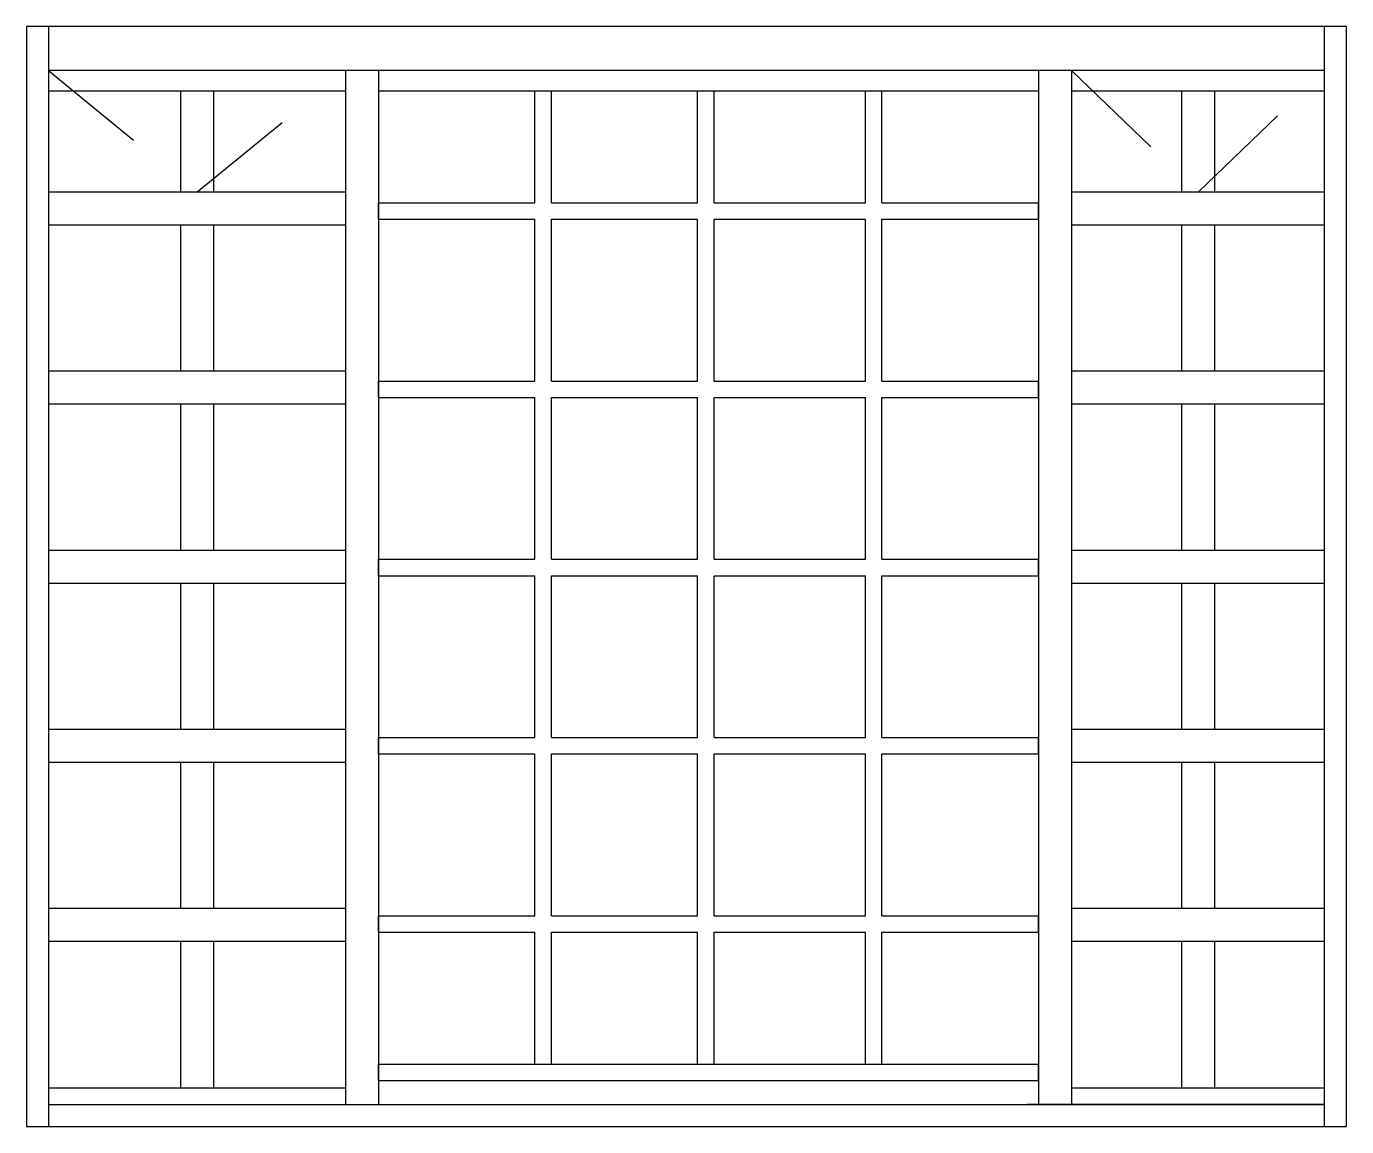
# Model space of a CAD drawing. Header units: millimetres. Extents: x 220.55 to 221.75, y 1328.57 to 1329.57.
import ezdxf

# ---------------------------------------------------------------- set-up
doc = ezdxf.new("R2010")
doc.units = ezdxf.units.MM
doc.header["$LTSCALE"] = 0.5
doc.linetypes.add('HIDDEN2', pattern=[0.1875, 0.125, -0.0625])
doc.layers.add('Gravia_Janelas', color=1, linetype='Continuous')
doc.layers.add('Gravia_Janelas_hidden2', color=1, linetype='HIDDEN2')

msp = doc.modelspace()

# ---------------------------------------------------------------- linework, layer by layer
at = {"layer": 'Gravia_Janelas', "color": 2}
for p, q in [((220.5525, 1329.5678), (220.5525, 1328.5678)), ((221.7525, 1329.5678), (220.5525, 1329.5678)), ((221.7525, 1328.5678), (221.7525, 1329.5678)), ((220.5525, 1328.5678), (221.7525, 1328.5678))]:
    msp.add_line(p, q, dxfattribs=at)
at = {"layer": 'Gravia_Janelas'}
for p, q in [((220.5725, 1329.5678), (220.5725, 1328.5678)), ((221.7325, 1328.5678), (221.7325, 1329.5678)), ((221.7325, 1329.5278), (220.5725, 1329.5278)), ((221.7325, 1329.5278), (220.5725, 1329.5278)), ((220.8425, 1329.5278), (220.8425, 1328.5878)), ((220.8725, 1329.5278), (220.8725, 1328.5878)), ((221.4725, 1329.5278), (221.4725, 1328.5878)), ((221.5025, 1329.5278), (221.5025, 1328.5878)), ((220.8425, 1329.5089), (220.5725, 1329.5089)), ((220.6925, 1329.5089), (220.6925, 1329.4172)), ((220.7225, 1329.5089), (220.7225, 1329.4172)), ((221.2025, 1329.5089), (220.8725, 1329.5089)), ((221.0147, 1329.4075), (221.0147, 1329.5089)), ((221.0297, 1329.4075), (221.0297, 1329.5089)), ((221.1625, 1329.4075), (221.1625, 1329.5089)), ((221.1775, 1329.4075), (221.1775, 1329.5089)), ((221.4725, 1329.5089), (221.2025, 1329.5089)), ((221.3152, 1329.4075), (221.3152, 1329.5089)), ((221.3302, 1329.4075), (221.3302, 1329.5089)), ((221.7325, 1329.5089), (221.5025, 1329.5089)), ((221.6025, 1329.5089), (221.6025, 1329.4172)), ((221.6325, 1329.5089), (221.6325, 1329.4172)), ((220.8425, 1329.4172), (220.5725, 1329.4172)), ((221.7325, 1329.4172), (221.5025, 1329.4172)), ((220.8725, 1329.4075), (221.0147, 1329.4075)), ((220.8725, 1329.3925), (220.8725, 1329.4075)), ((221.0297, 1329.4075), (221.1625, 1329.4075)), ((221.1775, 1329.4075), (221.3152, 1329.4075)), ((221.3302, 1329.4075), (221.4725, 1329.4075)), ((221.4725, 1329.3925), (221.4725, 1329.4075)), ((220.8425, 1329.3872), (220.5725, 1329.3872)), ((220.6925, 1329.3872), (220.6925, 1329.2544)), ((220.7225, 1329.3872), (220.7225, 1329.2544)), ((220.8725, 1329.3925), (221.0147, 1329.3925)), ((221.0147, 1329.2455), (221.0147, 1329.3925)), ((221.0297, 1329.2455), (221.0297, 1329.3925)), ((221.0297, 1329.3925), (221.1625, 1329.3925)), ((221.1625, 1329.2455), (221.1625, 1329.3925)), ((221.1775, 1329.2455), (221.1775, 1329.3925)), ((221.1775, 1329.3925), (221.3152, 1329.3925)), ((221.3152, 1329.2455), (221.3152, 1329.3925)), ((221.3302, 1329.2455), (221.3302, 1329.3925)), ((221.3302, 1329.3925), (221.4725, 1329.3925)), ((221.7325, 1329.3872), (221.5025, 1329.3872)), ((221.6025, 1329.3872), (221.6025, 1329.2544)), ((221.6325, 1329.3872), (221.6325, 1329.2544)), ((220.8425, 1329.2544), (220.5725, 1329.2544)), ((221.7325, 1329.2544), (221.5025, 1329.2544)), ((220.8725, 1329.2455), (221.0147, 1329.2455)), ((220.8725, 1329.2305), (220.8725, 1329.2455)), ((221.0297, 1329.2455), (221.1625, 1329.2455)), ((221.1775, 1329.2455), (221.3152, 1329.2455)), ((221.3302, 1329.2455), (221.4725, 1329.2455)), ((221.4725, 1329.2305), (221.4725, 1329.2455)), ((220.8725, 1329.2305), (221.0147, 1329.2305)), ((221.0147, 1329.0835), (221.0147, 1329.2305)), ((221.0297, 1329.0835), (221.0297, 1329.2305)), ((221.0297, 1329.2305), (221.1625, 1329.2305)), ((221.1625, 1329.0835), (221.1625, 1329.2305)), ((221.1775, 1329.0835), (221.1775, 1329.2305)), ((221.1775, 1329.2305), (221.3152, 1329.2305)), ((221.3152, 1329.0835), (221.3152, 1329.2305)), ((221.3302, 1329.0835), (221.3302, 1329.2305)), ((221.3302, 1329.2305), (221.4725, 1329.2305)), ((220.8425, 1329.2244), (220.5725, 1329.2244)), ((220.6925, 1329.2244), (220.6925, 1329.0916)), ((220.7225, 1329.2244), (220.7225, 1329.0916)), ((221.7325, 1329.2244), (221.5025, 1329.2244)), ((221.6025, 1329.2244), (221.6025, 1329.0916)), ((221.6325, 1329.2244), (221.6325, 1329.0916)), ((220.8425, 1329.0916), (220.5725, 1329.0916)), ((221.7325, 1329.0916), (221.5025, 1329.0916)), ((220.8725, 1329.0835), (221.0147, 1329.0835)), ((220.8725, 1329.0685), (220.8725, 1329.0835)), ((221.0297, 1329.0835), (221.1625, 1329.0835)), ((221.1775, 1329.0835), (221.3152, 1329.0835)), ((221.3302, 1329.0835), (221.4725, 1329.0835)), ((221.4725, 1329.0685), (221.4725, 1329.0835)), ((220.8425, 1329.0616), (220.5725, 1329.0616)), ((220.6925, 1329.0616), (220.6925, 1328.9288)), ((220.7225, 1329.0616), (220.7225, 1328.9288)), ((220.8725, 1329.0685), (221.0147, 1329.0685)), ((221.0147, 1328.9215), (221.0147, 1329.0685)), ((221.0297, 1328.9215), (221.0297, 1329.0685)), ((221.0297, 1329.0685), (221.1625, 1329.0685)), ((221.1625, 1328.9215), (221.1625, 1329.0685)), ((221.1775, 1328.9215), (221.1775, 1329.0685)), ((221.1775, 1329.0685), (221.3152, 1329.0685)), ((221.3152, 1328.9215), (221.3152, 1329.0685)), ((221.3302, 1328.9215), (221.3302, 1329.0685)), ((221.3302, 1329.0685), (221.4725, 1329.0685)), ((221.7325, 1329.0616), (221.5025, 1329.0616)), ((221.6025, 1329.0616), (221.6025, 1328.9288)), ((221.6325, 1329.0616), (221.6325, 1328.9288)), ((220.8425, 1328.9288), (220.5725, 1328.9288)), ((221.7325, 1328.9288), (221.5025, 1328.9288)), ((220.8725, 1328.9215), (221.0147, 1328.9215)), ((220.8725, 1328.9065), (220.8725, 1328.9215)), ((221.0297, 1328.9215), (221.1625, 1328.9215)), ((221.1775, 1328.9215), (221.3152, 1328.9215)), ((221.3302, 1328.9215), (221.4725, 1328.9215)), ((221.4725, 1328.9065), (221.4725, 1328.9215)), ((220.8725, 1328.9065), (221.0147, 1328.9065)), ((221.0147, 1328.7595), (221.0147, 1328.9065)), ((221.0297, 1328.7595), (221.0297, 1328.9065)), ((221.0297, 1328.9065), (221.1625, 1328.9065)), ((221.1625, 1328.7595), (221.1625, 1328.9065)), ((221.1775, 1328.7595), (221.1775, 1328.9065)), ((221.1775, 1328.9065), (221.3152, 1328.9065)), ((221.3152, 1328.7595), (221.3152, 1328.9065)), ((221.3302, 1328.7595), (221.3302, 1328.9065)), ((221.3302, 1328.9065), (221.4725, 1328.9065)), ((220.8425, 1328.8988), (220.5725, 1328.8988)), ((220.6925, 1328.8988), (220.6925, 1328.766)), ((220.7225, 1328.8988), (220.7225, 1328.766)), ((221.7325, 1328.8988), (221.5025, 1328.8988)), ((221.6025, 1328.8988), (221.6025, 1328.766)), ((221.6325, 1328.8988), (221.6325, 1328.766)), ((220.8425, 1328.766), (220.5725, 1328.766)), ((221.7325, 1328.766), (221.5025, 1328.766)), ((220.8725, 1328.7595), (221.0147, 1328.7595)), ((220.8725, 1328.7445), (220.8725, 1328.7595)), ((221.0297, 1328.7595), (221.1625, 1328.7595)), ((221.1775, 1328.7595), (221.3152, 1328.7595)), ((221.3302, 1328.7595), (221.4725, 1328.7595)), ((221.4725, 1328.7445), (221.4725, 1328.7595)), ((220.8425, 1328.736), (220.5725, 1328.736)), ((220.6925, 1328.736), (220.6925, 1328.6028)), ((220.7225, 1328.736), (220.7225, 1328.6028)), ((220.8725, 1328.7445), (221.0147, 1328.7445)), ((221.0147, 1328.6246), (221.0147, 1328.7445)), ((221.0297, 1328.6246), (221.0297, 1328.7445)), ((221.0297, 1328.7445), (221.1625, 1328.7445)), ((221.1625, 1328.6246), (221.1625, 1328.7445)), ((221.1775, 1328.6246), (221.1775, 1328.7445)), ((221.1775, 1328.7445), (221.3152, 1328.7445)), ((221.3152, 1328.6246), (221.3152, 1328.7445)), ((221.3302, 1328.6246), (221.3302, 1328.7445)), ((221.3302, 1328.7445), (221.4725, 1328.7445)), ((221.7325, 1328.736), (221.5025, 1328.736)), ((221.6025, 1328.736), (221.6025, 1328.6028)), ((221.6325, 1328.736), (221.6325, 1328.6028)), ((220.8725, 1328.6246), (221.4725, 1328.6246)), ((220.8725, 1328.6096), (220.8725, 1328.6246)), ((221.4725, 1328.6096), (221.4725, 1328.6246)), ((220.8725, 1328.6096), (221.4725, 1328.6096)), ((220.8425, 1328.6028), (220.5725, 1328.6028)), ((221.7325, 1328.6028), (221.5025, 1328.6028)), ((220.5725, 1328.5878), (221.7325, 1328.5878)), ((221.7325, 1328.5878), (221.4625, 1328.5878))]:
    msp.add_line(p, q, dxfattribs=at)
at = {"layer": 'Gravia_Janelas_hidden2'}
for p, q in [((220.5725, 1329.5278), (220.7075, 1329.4172)), ((220.7075, 1329.4172), (220.8425, 1329.5278)), ((221.5025, 1329.5278), (221.6175, 1329.4172)), ((221.6175, 1329.4172), (221.7325, 1329.5278))]:
    msp.add_line(p, q, dxfattribs=at)

doc.saveas('drawing.dxf')
